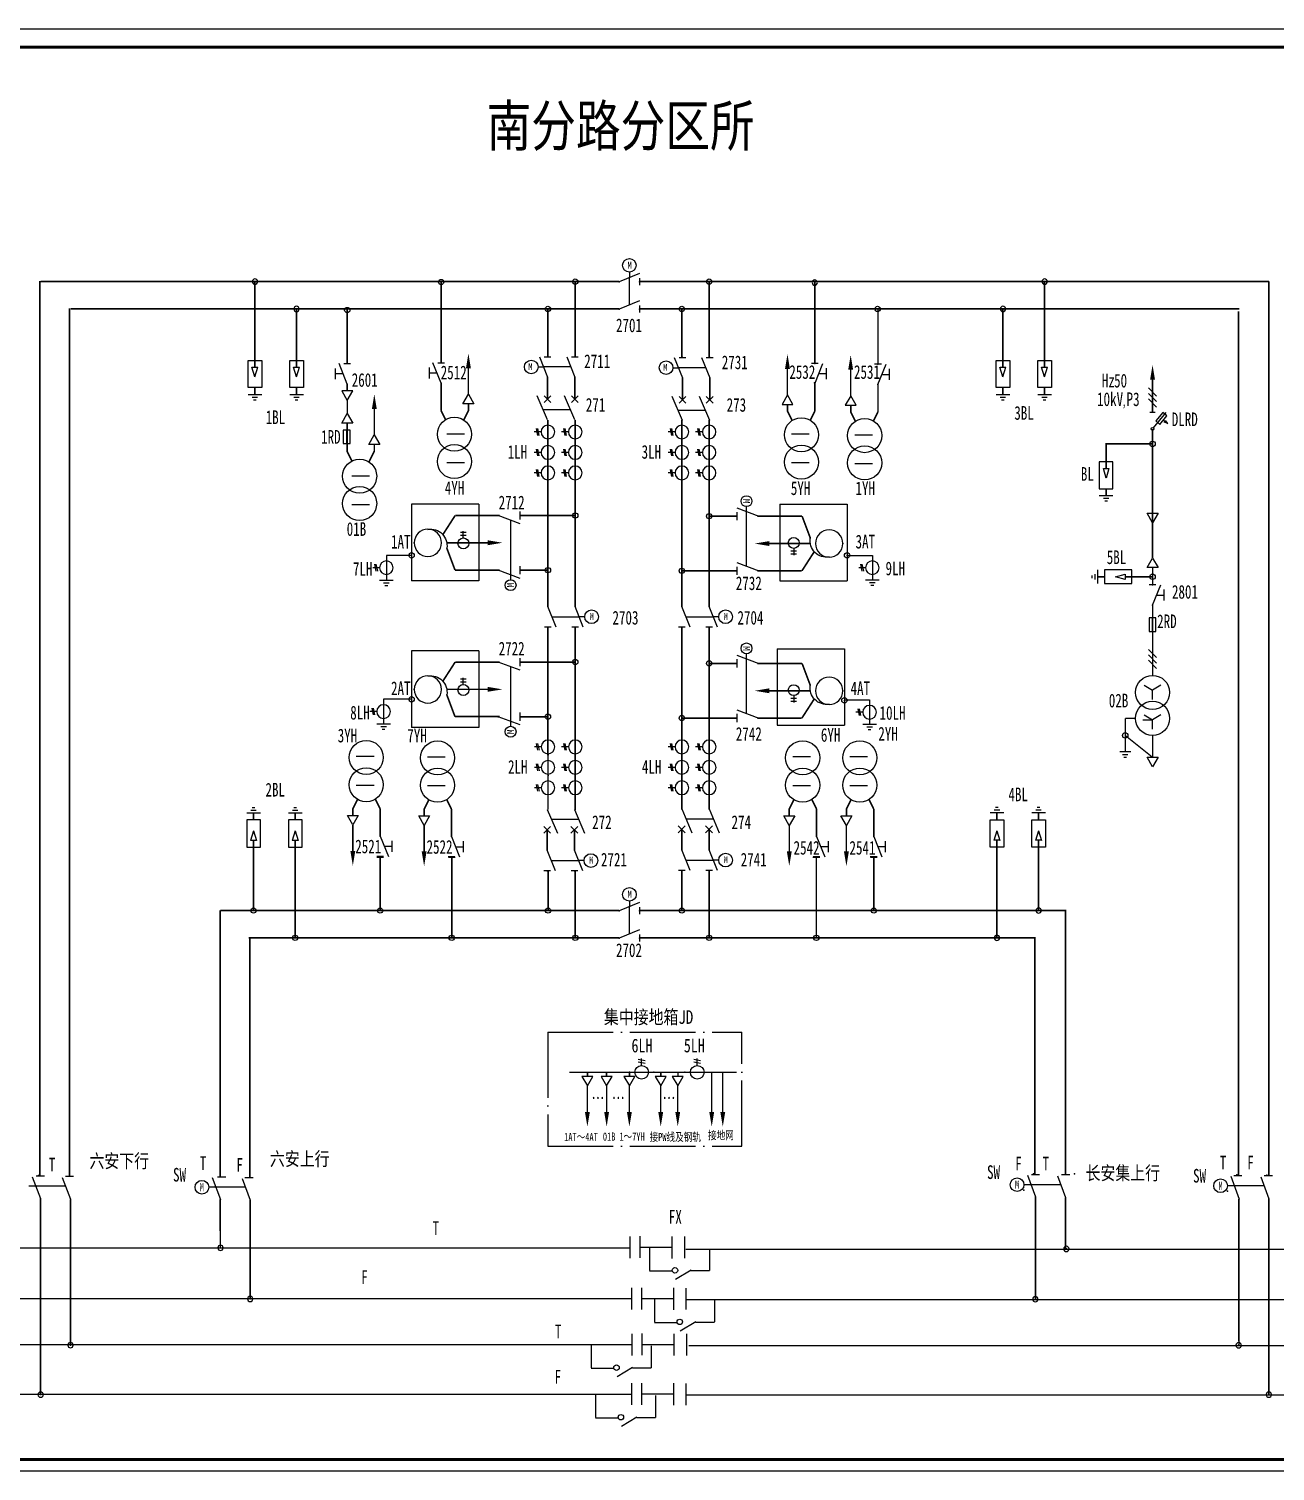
# Model space of a CAD drawing. Header units: millimetres. Extents: x 10667 to 23854, y -3427 to -2899.
# Drawn here: x 20181 to 20638, y -3427 to -2899 of the extents above; entities that cross this region are included whole.
import ezdxf
from ezdxf.enums import TextEntityAlignment as Align

# ---------------------------------------------------------------- set-up
doc = ezdxf.new("R2010")
doc.units = ezdxf.units.MM
doc.header["$LTSCALE"] = 10
doc.linetypes.add('ACAD_ISO04W100', pattern=[30, 24, -3, 0, -3])
doc.linetypes.add('DASHED', pattern=[11, 5, 0.5, 5, 0.5])
for name, color, linetype in [('3', 3, 'Continuous'), ('4', 1, 'Continuous'), ('BBLOCK', 2, 'DASHED'), ('BLOCK', 3, 'Continuous'), ('BOX', 7, 'Continuous'), ('DASHED', 6, 'Continuous'), ('DLINE', 1, 'Continuous'), ('LINE', 7, 'Continuous'), ('PLINE', 1, 'Continuous'), ('TEXT', 2, 'Continuous'), ('设    备', 3, 'Continuous'), ('设备编号', 2, 'Continuous'), ('连 接 线', 1, 'Continuous')]:
    doc.layers.add(name, color=color, linetype=linetype)
doc.styles.add('HZ', font='SimSun.ttf', dxfattribs={"width": 0.7})
doc.styles.add('ITALIC', font='NSimSun.ttf', dxfattribs={"width": 0.7})
doc.styles.add('JH1', font='NSimSun.ttf', dxfattribs={"width": 0.8})
doc.styles.add('ROMNAS', font='NSimSun.ttf', dxfattribs={"width": 0.7})

# ---------------------------------------------------------------- blocks, each defined once
blk = doc.blocks.new('$$POINT', base_point=(176.43, 371.44))
blk.add_point((176.43, 371.44))
blk = doc.blocks.new('$$DD', base_point=(181.79, 368.35))
at = {"layer": 'BLOCK', "color": 2}
blk.add_circle((181.79, 368.35), 0.971, dxfattribs=at)
at = {"xscale": 1.428571, "yscale": 1.428571, "zscale": 1.428571}
for rotation in [270, 180, 90]:
    blk.add_blockref('$$POINT', (181.79, 368.35), dxfattribs=dict(at, rotation=rotation))
blk.add_blockref('$$POINT', (181.79, 368.35), dxfattribs=at)
blk = doc.blocks.new('$$LHX')
for p, q in [((3.79, 1.25), (3.29, -1.25)), ((4.29, 1.25), (3.79, -1.25)), ((2.5, 0), (5, 0))]:
    blk.add_line(p, q)
blk.add_circle((0, 0), 2.5)
blk = doc.blocks.new('$ZOBYQX')
blk.add_circle((0, 0), 5)
blk.add_arc((-1, 1), 6, 350.5377, 99.4623)
for p in [(-1.99, 6.92), (0, -5)]:
    blk.add_point(p)
at = {"style": 'HZ', "width": 0.76}
blk.add_attdef('序号', (5.33, -2.35), '', height=4, dxfattribs=at)
at = {"style": 'HZ', "width": 0.76, "flags": 1}
for tag, p in [('符号', (5.21, -6.8)), ('名称', (5.21, -11.09)), ('规格', (5.21, -19.68)), ('型号', (5.21, -15.39)), ('单位', (5.21, -24.12)), ('数量', (5.46, -28.55))]:
    blk.add_attdef(tag, p, '', height=4, dxfattribs=at)
blk = doc.blocks.new('$BLQX')
for p, q in [((-2.5, -10), (-2.5, 0)), ((-2.5, 0), (2.5, 0)), ((2.5, 0), (2.5, -10)), ((0, -6), (-1.08, -2.46)), ((-1.07, -2.5), (1.08, -2.5)), ((0, -6), (1.08, -2.46)), ((2.5, -10), (-2.5, -10)), ((-2.5, -12.5), (2.5, -12.5)), ((-1, -13.5), (1, -13.5)), ((-0.5, -14.5), (0.5, -14.5))]:
    blk.add_line(p, q)
at = {"layer": 'DLINE', "const_width": 0.6}
for points in [[(0, -2.5), (0, 0)], [(0, -10), (0, -12.5)]]:
    blk.add_lwpolyline(points, dxfattribs=at)
at = {"style": 'HZ', "width": 0.76, "flags": 1}
for tag, p in [('符号', (3.73, -14.77)), ('名称', (3.73, -19.07)), ('型号', (3.73, -23.36)), ('规格', (3.73, -27.66)), ('单位', (3.73, -32.1)), ('数量', (3.99, -36.53))]:
    blk.add_attdef(tag, p, '', height=4, dxfattribs=at)
at = {"style": 'HZ', "width": 0.76}
blk.add_attdef('序号', (3.86, -10.33), '', height=4, dxfattribs=at)
blk = doc.blocks.new('$RDQX')
for p, q in [((-1.25, 2.5), (1.25, 2.5)), ((-1.25, -2.5), (-1.25, 2.5)), ((1.25, 2.5), (1.25, -2.5)), ((1.25, -2.5), (-1.25, -2.5))]:
    blk.add_line(p, q)
at = {"layer": 'DLINE', "const_width": 0.6}
blk.add_lwpolyline([(0, 2.5), (0, -2.5)], dxfattribs=at)
at = {"layer": 'DLINE'}
for p in [(0, 2.5), (0, -2.5)]:
    blk.add_point(p, dxfattribs=at)
at = {"style": 'HZ', "width": 0.76}
blk.add_attdef('序号', (1.71, -2.68), '', height=4, dxfattribs=at)
at = {"style": 'HZ', "width": 0.76, "flags": 1}
for tag, p in [('符号', (1.59, -7.12)), ('名称', (1.59, -11.42)), ('规格', (1.59, -20.01)), ('型号', (1.59, -15.71)), ('单位', (1.59, -24.45)), ('数量', (1.84, -28.88))]:
    blk.add_attdef(tag, p, '', height=4, dxfattribs=at)
blk = doc.blocks.new('$JT')
at = {"color": 3}
blk.add_lwpolyline([(0, 0, 1.8, 0, 0), (0, 5.41, 0, 0, 0)], format="xyseb", dxfattribs=at)
blk = doc.blocks.new('$55DGKXX')
for p, q in [((-2, -3.75), (-5, 3.75)), ((-3.5, 0), (6.5, 0)), ((8, -3.75), (5, 3.75)), ((8.5, 0), (6.5, 0)), ((-3.75, -3.75), (-6.25, -3.75)), ((6.25, -3.75), (3.75, -3.75))]:
    blk.add_line(p, q)
blk.add_circle((11, 0), 2.5)
for p in [(-5, 3.75), (5, 3.75), (-5, -3.75), (5, -3.75)]:
    blk.add_point(p)
at = {"style": 'HZ', "width": 0.76}
blk.add_attdef('序号', (-10.37, -3.77), '', height=4, dxfattribs=at)
at = {"style": 'HZ', "width": 0.76, "flags": 1}
for tag, p in [('符号', (-10.5, -8.21)), ('名称', (-10.5, -12.51)), ('型号', (-10.5, -16.8)), ('规格', (-10.5, -21.1)), ('单位', (-10.5, -25.54)), ('数量', (-10.24, -29.97))]:
    blk.add_attdef(tag, p, '', height=4, dxfattribs=at)
at = {"layer": 'TEXT', "style": 'HZ', "width": 0.76}
blk.add_text('M', height=2.5, dxfattribs=at).set_placement((10.37, -1.12))

msp = doc.modelspace()

# ---------------------------------------------------------------- linework, layer by layer
for p, q in [((20368.07, -3018.82), (20371.07, -3026.32)), ((20369.82, -3018.82), (20372.32, -3018.82)), ((20378.07, -3018.82), (20381.07, -3026.32)), ((20379.82, -3018.82), (20382.32, -3018.82)), ((20417.47, -3019.07), (20420.47, -3026.57)), ((20419.22, -3019.07), (20421.72, -3019.07)), ((20427.47, -3019.07), (20430.47, -3026.57)), ((20429.22, -3019.07), (20431.72, -3019.07)), ((20293.44, -3027.07), (20293.44, -3023.07)), ((20296.2, -3025.07), (20293.44, -3025.07)), ((20297.7, -3028.82), (20294.7, -3021.32)), ((20296.45, -3021.32), (20298.95, -3021.32)), ((20327.82, -3026.8), (20327.82, -3022.8)), ((20330.58, -3024.8), (20327.82, -3024.8)), ((20332.08, -3028.55), (20329.08, -3021.05)), ((20330.83, -3021.05), (20333.33, -3021.05)), ((20367.57, -3022.57), (20369.57, -3022.57)), ((20379.57, -3022.57), (20369.57, -3022.57)), ((20416.97, -3022.82), (20418.97, -3022.82)), ((20428.97, -3022.82), (20418.97, -3022.82)), ((20470.19, -3021.25), (20467.69, -3021.25)), ((20468.94, -3028.75), (20471.94, -3021.25)), ((20470.44, -3025), (20473.19, -3025)), ((20473.19, -3027), (20473.19, -3023)), ((20493.34, -3021.54), (20490.84, -3021.54)), ((20492.09, -3029.04), (20495.09, -3021.54)), ((20493.59, -3025.29), (20496.35, -3025.29)), ((20496.35, -3027.29), (20496.35, -3023.29)), ((20371.07, -3041.87), (20367.32, -3033.12)), ((20369.82, -3033.12), (20372.32, -3035.62)), ((20372.32, -3033.12), (20369.82, -3035.62)), ((20381.07, -3041.87), (20377.32, -3033.12)), ((20382.32, -3033.12), (20379.82, -3035.62)), ((20379.82, -3033.12), (20382.32, -3035.62)), ((20420.47, -3042.12), (20416.72, -3033.37)), ((20419.22, -3033.37), (20421.72, -3035.87)), ((20421.72, -3033.37), (20419.22, -3035.87)), ((20430.47, -3042.12), (20426.72, -3033.37)), ((20431.72, -3033.37), (20429.22, -3035.87)), ((20429.22, -3033.37), (20431.72, -3035.87)), ((20341.24, -3083.16), (20339.24, -3083.16)), ((20340.18, -3085.21), (20340.18, -3082.69)), ((20339.24, -3084.16), (20341.24, -3084.16)), ((20461.28, -3088.92), (20461.28, -3091.44)), ((20462.23, -3089.98), (20460.23, -3089.98)), ((20460.23, -3090.98), (20462.23, -3090.98)), ((20309.52, -3100.56), (20314.52, -3100.56)), ((20311.02, -3101.56), (20313.02, -3101.56)), ((20311.52, -3102.56), (20312.52, -3102.56)), ((20492.52, -3100.56), (20487.52, -3100.56)), ((20491.02, -3101.56), (20489.02, -3101.56)), ((20490.52, -3102.56), (20489.52, -3102.56)), ((20593.9, -3102.33), (20591.4, -3102.33)), ((20592.65, -3109.83), (20595.65, -3102.33)), ((20596.91, -3108.08), (20596.91, -3104.08)), ((20594.15, -3106.08), (20596.91, -3106.08)), ((20340.18, -3138.88), (20340.18, -3136.36)), ((20341.24, -3136.83), (20339.24, -3136.83)), ((20339.24, -3137.83), (20341.24, -3137.83)), ((20462.23, -3143.89), (20460.23, -3143.89)), ((20460.23, -3144.89), (20462.23, -3144.89)), ((20461.28, -3142.83), (20461.28, -3145.35)), ((20308.52, -3153.23), (20313.52, -3153.23)), ((20310.02, -3154.23), (20312.02, -3154.23)), ((20310.52, -3155.23), (20311.52, -3155.23)), ((20491.52, -3153.47), (20486.52, -3153.47)), ((20490.02, -3154.47), (20488.02, -3154.47)), ((20489.52, -3155.47), (20488.52, -3155.47)), ((20370.9, -3184.53), (20374.65, -3193.28)), ((20380.9, -3184.53), (20384.65, -3193.28)), ((20420.21, -3184.37), (20423.96, -3193.12)), ((20430.21, -3184.37), (20433.96, -3193.12)), ((20309.75, -3194.3), (20312.75, -3201.8)), ((20335.87, -3194.46), (20338.87, -3201.96)), ((20372.15, -3193.28), (20369.65, -3190.78)), ((20369.65, -3193.28), (20372.15, -3190.78)), ((20379.65, -3193.28), (20382.15, -3190.78)), ((20382.15, -3193.28), (20379.65, -3190.78)), ((20421.46, -3193.12), (20418.96, -3190.62)), ((20418.96, -3193.12), (20421.46, -3190.62)), ((20428.96, -3193.12), (20431.46, -3190.62)), ((20431.46, -3193.12), (20428.96, -3190.62)), ((20469.6, -3194.42), (20472.6, -3201.92)), ((20490.53, -3194.42), (20493.53, -3201.92)), ((20311.25, -3198.05), (20314.01, -3198.05)), ((20314.01, -3196.05), (20314.01, -3200.05)), ((20337.37, -3198.21), (20340.12, -3198.21)), ((20340.12, -3196.21), (20340.12, -3200.21)), ((20471.1, -3198.17), (20473.85, -3198.17)), ((20473.85, -3196.17), (20473.85, -3200.17)), ((20492.03, -3198.17), (20494.78, -3198.17)), ((20494.78, -3196.17), (20494.78, -3200.17)), ((20308.49, -3202.01), (20310.99, -3202.01)), ((20311, -3201.8), (20308.5, -3201.8)), ((20337.12, -3201.96), (20334.62, -3201.96)), ((20334.73, -3202.01), (20337.23, -3202.01)), ((20468.26, -3202.01), (20470.76, -3202.01)), ((20470.85, -3201.92), (20468.35, -3201.92)), ((20491.78, -3201.92), (20489.28, -3201.92)), ((20489.3, -3202.01), (20491.8, -3202.01))]:
    msp.add_line(p, q)
at = {"color": 3}
for p, q in [((20357.52, -3078.64), (20357.52, -3100.45)), ((20443.94, -3095.5), (20443.94, -3073.69)), ((20443.94, -3149.41), (20443.94, -3127.6)), ((20357.52, -3132.31), (20357.52, -3154.12))]:
    msp.add_line(p, q, dxfattribs=at)
at = {"color": 7}
for p, q in [((20593.9, -3114.41), (20591.4, -3114.41)), ((20591.4, -3114.41), (20591.4, -3119.41)), ((20593.9, -3119.41), (20593.9, -3114.41)), ((20591.4, -3119.41), (20593.9, -3119.41)), ((20404.27, -3276.02), (20406.77, -3276.52)), ((20404.27, -3277.02), (20406.77, -3277.52)), ((20405.52, -3278.31), (20405.52, -3275.81)), ((20424.64, -3276.02), (20427.14, -3276.52)), ((20424.64, -3277.02), (20427.14, -3277.52)), ((20425.89, -3278.31), (20425.89, -3275.81))]:
    msp.add_line(p, q, dxfattribs=at)
at = {"color": 1, "const_width": 0.6}
for points in [[(20332.7, -3083.97), (20337.22, -3076.95)], [(20467.3, -3085.21), (20464.3, -3077.21)], [(20349.15, -3086.92), (20333.99, -3086.92)], [(20334.17, -3088.92), (20337.17, -3096.92)], [(20452.31, -3087.21), (20467.47, -3087.21)], [(20468.77, -3090.16), (20464.24, -3097.19)], [(20332.7, -3137.64), (20337.22, -3130.62)], [(20467.3, -3139.12), (20464.3, -3131.12)], [(20349.15, -3140.59), (20333.99, -3140.59)], [(20452.31, -3141.12), (20467.47, -3141.12)], [(20334.17, -3142.59), (20337.17, -3150.59)], [(20468.77, -3144.07), (20464.24, -3151.1)]]:
    msp.add_lwpolyline(points, dxfattribs=at)
at = {"color": 7}
for points in [[(20349.15, -3086.92, 1.8, 0, 0), (20354.56, -3086.92, 0, 0, 0)], [(20452.31, -3087.21, 1.8, 0, 0), (20446.9, -3087.21, 0, 0, 0)], [(20349.15, -3140.59, 1.8, 0, 0), (20354.56, -3140.59, 0, 0, 0)], [(20452.31, -3141.12, 1.8, 0, 0), (20446.9, -3141.12, 0, 0, 0)], [(20385.66, -3295.28, 1.8, 0, 0), (20385.66, -3300.69, 0, 0, 0)], [(20392.71, -3295.28, 1.8, 0, 0), (20392.71, -3300.69, 0, 0, 0)], [(20401.04, -3295.28, 1.8, 0, 0), (20401.04, -3300.69, 0, 0, 0)], [(20412.52, -3295.28, 1.8, 0, 0), (20412.52, -3300.69, 0, 0, 0)], [(20418.75, -3295.28, 1.8, 0, 0), (20418.75, -3300.69, 0, 0, 0)], [(20431.19, -3295.28, 1.8, 0, 0), (20431.19, -3300.69, 0, 0, 0)], [(20435.24, -3295.28, 1.8, 0, 0), (20435.24, -3300.69, 0, 0, 0)]]:
    msp.add_lwpolyline(points, format="xyseb", dxfattribs=at)
at = {"color": 7, "const_width": 0.5}
msp.add_lwpolyline([(20401.02, -3280.81), (20410.02, -3280.81)], dxfattribs=at)
for centre, radius in [((20365.07, -3022.57), 2.5), ((20414.47, -3022.82), 2.5), ((20340.24, -3087.16), 2), ((20461.23, -3086.98), 2), ((20340.24, -3140.83), 2), ((20461.23, -3140.89), 2)]:
    msp.add_circle(centre, radius)
at = {"color": 7}
for centre, radius in [((20592.65, -3141.72), 6.25), ((20405.52, -3280.81), 2.5), ((20425.89, -3280.81), 2.5)]:
    msp.add_circle(centre, radius, dxfattribs=at)
for p in [(20371.07, -3018.82), (20381.07, -3018.82), (20420.47, -3019.07), (20430.47, -3019.07), (20297.7, -3021.32), (20332.08, -3021.05), (20468.94, -3021.25), (20492.09, -3021.54), (20297.7, -3028.82), (20332.08, -3028.55), (20371.07, -3026.32), (20381.07, -3026.32), (20420.47, -3026.57), (20430.47, -3026.57), (20468.86, -3028.39), (20468.94, -3028.75), (20492.09, -3029.04), (20371.21, -3064.42), (20381.21, -3064.42), (20420.26, -3064.42), (20430.26, -3064.42), (20592.65, -3102.33), (20592.65, -3109.83), (20371.24, -3164.63), (20381.24, -3164.63), (20420.28, -3164.61), (20430.28, -3164.61), (20371.24, -3172.13), (20381.24, -3172.13), (20420.28, -3172.11), (20430.28, -3172.11), (20309.75, -3194.3), (20335.87, -3194.46), (20469.6, -3194.42), (20490.53, -3194.42), (20490.55, -3194.51), (20309.74, -3202.01), (20309.75, -3201.8), (20335.87, -3201.96), (20335.98, -3202.01), (20469.51, -3202.01), (20469.6, -3201.92), (20490.53, -3201.92), (20490.55, -3202.01)]:
    msp.add_point(p)
at = {"color": 4}
for p in [(20353.02, -3076.95), (20361.02, -3076.95), (20440.44, -3077.19), (20448.44, -3077.19), (20361.02, -3096.95), (20440.44, -3097.19), (20448.44, -3097.19), (20353.02, -3130.62), (20361.02, -3130.62), (20440.44, -3131.1), (20448.44, -3131.1), (20353.02, -3150.62), (20361.02, -3150.62), (20440.44, -3151.1), (20448.44, -3151.1)]:
    msp.add_point(p, dxfattribs=at)
at = {"color": 7}
for p in [(20401.02, -3280.81), (20410.02, -3280.81), (20421.39, -3280.81)]:
    msp.add_point(p, dxfattribs=at)
at = {"layer": '4', "color": 3}
for p, q in [((20401.25, -3340.89), (20401.25, -3348.8)), ((20404.91, -3340.86), (20404.91, -3348.77)), ((20416.63, -3340.91), (20416.63, -3348.92)), ((20421.23, -3340.93), (20421.23, -3348.85)), ((20404.91, -3344.8), (20416.39, -3344.8)), ((20408.43, -3345.01), (20408.43, -3353.42)), ((20430.43, -3345.58), (20430.43, -3353.36)), ((20408.43, -3353.5), (20416.72, -3353.5)), ((20423.61, -3353.3), (20417.92, -3356.71)), ((20423.59, -3353.37), (20430.42, -3353.37)), ((20401.77, -3359.75), (20401.77, -3367.66)), ((20405.43, -3359.71), (20405.43, -3367.63)), ((20405.43, -3363.66), (20416.9, -3363.66)), ((20417.14, -3359.77), (20417.14, -3367.78)), ((20421.75, -3359.79), (20421.75, -3367.71)), ((20410.2, -3363.87), (20410.2, -3372.28)), ((20432.2, -3364.23), (20432.2, -3372.22)), ((20410.2, -3372.36), (20418.49, -3372.36)), ((20425.38, -3372.15), (20419.68, -3375.57)), ((20425.35, -3372.23), (20432.19, -3372.23)), ((20401.96, -3376.51), (20401.96, -3384.43)), ((20405.63, -3376.48), (20405.63, -3384.4)), ((20417.34, -3376.53), (20417.34, -3384.54)), ((20421.95, -3376.56), (20421.95, -3384.48)), ((20387.02, -3380.64), (20387.02, -3389.04)), ((20405.63, -3380.42), (20417.1, -3380.42)), ((20409.02, -3380.99), (20409.02, -3388.99)), ((20387.02, -3389.12), (20395.31, -3389.12)), ((20402.21, -3388.92), (20396.51, -3392.33)), ((20402.18, -3388.99), (20409.01, -3388.99)), ((20401.77, -3394.65), (20401.77, -3402.57)), ((20405.43, -3394.62), (20405.43, -3402.54)), ((20417.15, -3394.68), (20417.15, -3402.69)), ((20421.75, -3394.7), (20421.75, -3402.62)), ((20388.64, -3398.78), (20388.64, -3407.18)), ((20405.43, -3398.57), (20416.91, -3398.57)), ((20410.64, -3399.14), (20410.64, -3407.13)), ((20388.64, -3407.27), (20396.93, -3407.27)), ((20403.82, -3407.06), (20398.13, -3410.48)), ((20403.8, -3407.14), (20410.63, -3407.14))]:
    msp.add_line(p, q, dxfattribs=at)
at = {"layer": '4', "color": 1}
for p, q in [((20123.53, -3345.07), (20401.25, -3345.07)), ((20121.35, -3363.68), (20401.83, -3363.68)), ((20106.01, -3380.51), (20401.96, -3380.51)), ((20120.87, -3398.63), (20401.68, -3398.63))]:
    msp.add_line(p, q, dxfattribs=at)
at = {"layer": '4', "color": 2}
msp.add_lwpolyline([(10666.54, -2898.77), (23853.86, -2898.77), (23853.86, -3426.84), (10666.54, -3426.84)], close=True, dxfattribs=at)
at = {"layer": 'BBLOCK', "linetype": 'Continuous'}
for p, q in [((20369.46, -3038.12), (20379.46, -3038.12)), ((20418.86, -3038.37), (20428.86, -3038.37)), ((20382.51, -3188.28), (20372.51, -3188.28)), ((20431.82, -3188.12), (20421.82, -3188.12))]:
    msp.add_line(p, q, dxfattribs=at)
at = {"layer": 'BLOCK'}
for p, q in [((20404.77, -2988.35), (20397.27, -2991.35)), ((20401.02, -2987.85), (20401.02, -2989.85)), ((20401.02, -2999.85), (20401.02, -2989.85)), ((20404.77, -2990.1), (20404.77, -2992.6)), ((20404.77, -2998.35), (20397.27, -3001.35)), ((20404.77, -3000.1), (20404.77, -3002.6)), ((20334.12, -3046.99), (20340.62, -3046.99)), ((20466.9, -3047.19), (20460.4, -3047.19)), ((20490.05, -3047.49), (20483.55, -3047.49)), ((20334.12, -3057.49), (20340.62, -3057.49)), ((20299.38, -3062.36), (20305.88, -3062.36)), ((20466.9, -3057.69), (20460.4, -3057.69)), ((20490.05, -3057.99), (20483.55, -3057.99)), ((20299.38, -3072.86), (20305.88, -3072.86)), ((20361.02, -3079.95), (20353.02, -3076.95)), ((20361.02, -3078.45), (20361.02, -3075.45)), ((20440.44, -3074.19), (20448.44, -3077.19)), ((20440.44, -3075.69), (20440.44, -3078.69)), ((20440.44, -3094.19), (20448.44, -3097.19)), ((20361.02, -3099.95), (20353.02, -3096.95)), ((20361.02, -3098.45), (20361.02, -3095.45)), ((20440.44, -3095.69), (20440.44, -3098.69)), ((20361.02, -3133.62), (20353.02, -3130.62)), ((20361.02, -3132.12), (20361.02, -3129.12)), ((20440.44, -3128.1), (20448.44, -3131.1)), ((20440.44, -3129.6), (20440.44, -3132.6)), ((20361.02, -3153.62), (20353.02, -3150.62)), ((20361.02, -3152.12), (20361.02, -3149.12)), ((20440.44, -3148.1), (20448.44, -3151.1)), ((20440.44, -3149.6), (20440.44, -3152.6)), ((20307.51, -3165.24), (20301.01, -3165.24)), ((20333.62, -3165.4), (20327.12, -3165.4)), ((20467.35, -3165.36), (20460.85, -3165.36)), ((20488.28, -3165.36), (20481.78, -3165.36)), ((20307.51, -3175.74), (20301.01, -3175.74)), ((20333.62, -3175.9), (20327.12, -3175.9)), ((20467.35, -3175.86), (20460.85, -3175.86)), ((20488.28, -3175.86), (20481.78, -3175.86)), ((20404.8, -3218.65), (20397.3, -3221.65)), ((20401.05, -3218.15), (20401.05, -3220.15)), ((20401.05, -3230.15), (20401.05, -3220.15)), ((20404.8, -3220.4), (20404.8, -3222.9)), ((20404.8, -3228.65), (20397.3, -3231.65)), ((20404.8, -3230.4), (20404.8, -3232.9))]:
    msp.add_line(p, q, dxfattribs=at)
at = {"layer": 'BLOCK', "linetype": 'DASHED'}
for p, q in [((20321.27, -3072.81), (20321.27, -3100.85)), ((20345.93, -3072.81), (20321.27, -3072.81)), ((20345.93, -3072.81), (20345.93, -3100.85)), ((20456.11, -3072.81), (20456.11, -3100.85)), ((20456.11, -3072.81), (20480.78, -3072.81)), ((20480.78, -3072.81), (20480.78, -3100.85)), ((20345.93, -3100.85), (20321.27, -3100.85)), ((20456.11, -3100.85), (20480.78, -3100.85)), ((20455.11, -3125.72), (20479.78, -3125.72)), ((20455.11, -3125.72), (20455.11, -3153.76)), ((20479.78, -3125.72), (20479.78, -3153.76)), ((20321.27, -3126.48), (20321.27, -3154.52)), ((20345.93, -3126.48), (20321.27, -3126.48)), ((20345.93, -3126.48), (20345.93, -3154.52)), ((20345.93, -3154.52), (20321.27, -3154.52)), ((20455.11, -3153.76), (20479.78, -3153.76))]:
    msp.add_line(p, q, dxfattribs=at)
at = {"layer": 'BLOCK', "color": 5}
for p, q in [((20312.02, -3091.55), (20312.02, -3100.56)), ((20314.2, -3091.55), (20312.02, -3091.55)), ((20321.27, -3091.55), (20314.2, -3091.55)), ((20480.78, -3091.55), (20487.84, -3091.55)), ((20487.84, -3091.55), (20490.02, -3091.55)), ((20490.02, -3091.55), (20490.02, -3100.56)), ((20313.2, -3144.22), (20311.02, -3144.22)), ((20311.02, -3144.22), (20311.02, -3153.23)), ((20321.27, -3144.22), (20313.2, -3144.22)), ((20479.78, -3144.46), (20486.84, -3144.46)), ((20486.84, -3144.46), (20489.02, -3144.46)), ((20489.02, -3144.46), (20489.02, -3153.47))]:
    msp.add_line(p, q, dxfattribs=at)
at = {"layer": 'BLOCK', "color": 7}
for p, q in [((20590.65, -3096.02), (20592.65, -3092.56)), ((20592.65, -3092.56), (20594.65, -3096.02)), ((20594.65, -3096.02), (20590.65, -3096.02)), ((20591.15, -3125.97), (20594.15, -3128.97)), ((20591.15, -3127.97), (20594.15, -3130.97)), ((20591.15, -3129.97), (20594.15, -3132.97)), ((20584.65, -3163.47), (20580.65, -3163.47)), ((20581.65, -3164.47), (20583.65, -3164.47)), ((20582.15, -3165.47), (20583.15, -3165.47)), ((20590.65, -3165.47), (20594.65, -3165.47)), ((20592.65, -3168.94), (20590.65, -3165.47)), ((20594.65, -3165.47), (20592.65, -3168.94)), ((20387.66, -3282.31), (20383.66, -3282.31)), ((20383.66, -3282.31), (20385.66, -3285.78)), ((20385.66, -3285.78), (20387.66, -3282.31)), ((20394.71, -3282.31), (20390.71, -3282.31)), ((20390.71, -3282.31), (20392.71, -3285.78)), ((20392.71, -3285.78), (20394.71, -3282.31)), ((20399.04, -3282.31), (20401.04, -3285.78)), ((20403.04, -3282.31), (20399.04, -3282.31)), ((20401.04, -3285.78), (20403.04, -3282.31)), ((20414.52, -3282.31), (20410.52, -3282.31)), ((20410.52, -3282.31), (20412.52, -3285.78)), ((20412.52, -3285.78), (20414.52, -3282.31)), ((20420.75, -3282.31), (20416.75, -3282.31)), ((20416.75, -3282.31), (20418.75, -3285.78)), ((20418.75, -3285.78), (20420.75, -3282.31))]:
    msp.add_line(p, q, dxfattribs=at)
at = {"layer": 'BLOCK'}
for centre, radius in [((20401.02, -2985.35), 2.5), ((20336.96, -3047.19), 6.25), ((20464.05, -3047.39), 6.25), ((20487.21, -3047.69), 6.25), ((20336.96, -3057.19), 6.25), ((20464.05, -3057.39), 6.25), ((20487.21, -3057.69), 6.25), ((20302.23, -3062.56), 6.25), ((20302.23, -3072.56), 6.25), ((20443.94, -3071.69), 2), ((20357.52, -3102.45), 2), ((20443.94, -3125.6), 2), ((20357.52, -3156.12), 2), ((20304.66, -3165.53), 6.25), ((20330.78, -3165.7), 6.25), ((20464.51, -3165.66), 6.25), ((20485.43, -3165.66), 6.25), ((20304.66, -3175.53), 6.25), ((20330.78, -3175.7), 6.25), ((20464.51, -3175.66), 6.25), ((20485.43, -3175.66), 6.25), ((20401.05, -3215.65), 2.5)]:
    msp.add_circle(centre, radius, dxfattribs=at)
at = {"layer": 'BLOCK', "color": 7}
for centre, radius in [((20592.65, -3151.22), 6.25), ((20582.65, -3157.47), 1)]:
    msp.add_circle(centre, radius, dxfattribs=at)
at = {"layer": 'BLOCK', "color": 3}
for centre in [(20417.73, -3353.32), (20419.49, -3372.18), (20396.32, -3388.94), (20397.94, -3407.09)]:
    msp.add_circle(centre, 1, dxfattribs=at)
at = {"layer": 'BLOCK'}
for p in [(20397.27, -2991.35), (20404.77, -2991.35), (20397.27, -3001.35), (20404.77, -3001.35), (20397.3, -3221.65), (20404.8, -3221.65), (20397.3, -3231.65), (20404.8, -3231.65)]:
    msp.add_point(p, dxfattribs=at)
at = {"layer": 'BOX', "const_width": 1.05}
msp.add_lwpolyline([(10677.66, -2905.48), (23845.41, -2905.48), (23845.41, -3422.56), (10677.66, -3422.56)], close=True, dxfattribs=at)
at = {"layer": 'DASHED', "color": 7, "linetype": 'DASHED', "ltscale": 0.5, "const_width": 0.5}
for points in [[(20385.66, -3285.78), (20385.66, -3295.78)], [(20392.71, -3285.78), (20392.71, -3295.78)], [(20401.04, -3285.78), (20401.04, -3295.78)]]:
    msp.add_lwpolyline(points, dxfattribs=at)
at = {"layer": 'DLINE', "const_width": 0.6}
for points in [[(20185.09, -3318.71), (20185.09, -2991.1)], [(20185.43, -2991.31), (20353.17, -2991.31)], [(20263.88, -3020.14), (20263.88, -2991.31)], [(20332.08, -3021.05), (20332.08, -2991.47)], [(20353.17, -2991.31), (20397.27, -2991.31)], [(20381.21, -3018.86), (20381.21, -2991.31)], [(20404.77, -2991.31), (20635.27, -2991.31)], [(20430.26, -3018.86), (20430.26, -2991.31)], [(20468.94, -3021.25), (20468.94, -2991.67)], [(20553.1, -3020.14), (20553.1, -2991.31)], [(20635.19, -2991.18), (20635.19, -3318.7)], [(20196, -3318.77), (20196, -3001.09)], [(20196.35, -3001.31), (20353.17, -3001.31)], [(20279.13, -3020.14), (20279.13, -3001.31)], [(20297.7, -3021.32), (20297.7, -3001.74)], [(20353.17, -3001.31), (20371.25, -3001.31)], [(20397.27, -3001.31), (20371.21, -3001.31)], [(20371.21, -3018.86), (20371.21, -3001.31)], [(20449.29, -3001.31), (20404.77, -3001.31)], [(20420.26, -3018.86), (20420.26, -3001.31)], [(20624.44, -3001.31), (20449.29, -3001.31)], [(20492.09, -3021.54), (20492.09, -3001.35)], [(20537.85, -3020.14), (20537.85, -3001.31)], [(20624.15, -3204.37), (20624.15, -3002.21)], [(20332.08, -3038.55), (20332.08, -3028.55)], [(20371.07, -3034.37), (20371.07, -3026.32)], [(20381.07, -3026.32), (20381.07, -3034.37)], [(20420.47, -3034.62), (20420.47, -3026.57)], [(20430.47, -3026.57), (20430.47, -3034.62)], [(20468.94, -3038.75), (20468.94, -3028.75)], [(20492.09, -3039.04), (20492.09, -3029.04)], [(20371.21, -3041.92), (20371.21, -3110.36)], [(20381.21, -3041.92), (20381.21, -3110.36)], [(20420.26, -3041.92), (20420.26, -3110.36)], [(20430.26, -3041.92), (20430.26, -3110.36)], [(20297.62, -3053.41), (20297.7, -3043.09)], [(20341.37, -3076.92), (20337.33, -3076.92)], [(20353.57, -3076.92), (20340.67, -3076.92)], [(20361.02, -3076.95), (20381.21, -3076.95)], [(20440.44, -3077.19), (20430.26, -3077.19)], [(20447.9, -3077.21), (20464.3, -3077.21)], [(20460.1, -3077.21), (20464.14, -3077.21)], [(20353.57, -3096.92), (20337.17, -3096.92)], [(20341.37, -3096.92), (20337.33, -3096.92)], [(20361.02, -3096.95), (20371.21, -3096.95)], [(20440.44, -3097.19), (20420.26, -3097.19)], [(20447.9, -3097.21), (20460.8, -3097.21)], [(20460.1, -3097.21), (20464.14, -3097.21)], [(20371.21, -3117.86), (20371.23, -3184.65)], [(20381.21, -3117.86), (20381.21, -3184.71)], [(20420.26, -3117.86), (20420.26, -3184.65)], [(20430.26, -3117.86), (20430.26, -3184.65)], [(20341.37, -3130.59), (20337.33, -3130.59)], [(20353.57, -3130.59), (20340.67, -3130.59)], [(20361.02, -3130.62), (20381.21, -3130.62)], [(20440.44, -3131.1), (20430.26, -3131.1)], [(20447.9, -3131.12), (20464.3, -3131.12)], [(20460.1, -3131.12), (20464.14, -3131.12)], [(20353.57, -3150.59), (20337.17, -3150.59)], [(20341.37, -3150.59), (20337.33, -3150.59)], [(20361.02, -3150.62), (20371.21, -3150.62)], [(20440.44, -3151.1), (20420.26, -3151.1)], [(20447.9, -3151.12), (20460.8, -3151.12)], [(20460.1, -3151.12), (20464.14, -3151.12)], [(20309.75, -3184.3), (20309.75, -3194.3)], [(20335.87, -3184.46), (20335.87, -3194.46)], [(20469.6, -3184.42), (20469.6, -3194.42)], [(20490.53, -3184.42), (20490.53, -3194.42)], [(20370.93, -3192), (20370.93, -3199.52)], [(20380.9, -3192.03), (20380.9, -3199.44)], [(20420.25, -3191.84), (20420.25, -3199.36)], [(20430.22, -3191.87), (20430.21, -3199.28)], [(20263.38, -3198.35), (20263.38, -3221.58)], [(20278.63, -3198.35), (20278.63, -3231.58)], [(20535.66, -3198.35), (20535.66, -3231.58)], [(20550.91, -3198.35), (20550.91, -3221.58)], [(20309.74, -3202.01), (20309.74, -3221.58)], [(20335.98, -3202.01), (20335.98, -3231.58)], [(20469.51, -3202.01), (20469.51, -3231.58)], [(20490.55, -3202.01), (20490.55, -3221.58)], [(20624.15, -3318.38), (20624.15, -3204.37)], [(20371.24, -3207.04), (20371.25, -3221.58)], [(20381.21, -3207.04), (20381.21, -3231.58)], [(20420.26, -3207.02), (20420.26, -3221.58)], [(20430.26, -3207.02), (20430.26, -3231.58)], [(20251.15, -3221.45), (20251.15, -3319.03)], [(20251.24, -3221.58), (20371.25, -3221.58)], [(20397.27, -3221.58), (20371.21, -3221.58)], [(20499.2, -3221.58), (20404.77, -3221.58)], [(20561.11, -3221.58), (20499.2, -3221.58)], [(20560.76, -3221.93), (20560.76, -3318.17)], [(20261.65, -3231.58), (20353.17, -3231.58)], [(20261.98, -3319.32), (20261.98, -3231.77)], [(20353.17, -3231.58), (20397.27, -3231.58)], [(20549.86, -3231.58), (20404.77, -3231.58)], [(20549.57, -3318.2), (20549.57, -3231.26)], [(20549.57, -3236.77), (20549.57, -3236.77)]]:
    msp.add_lwpolyline(points, dxfattribs=at)
at = {"layer": 'LINE', "color": 7, "linetype": 'DASHED'}
for p, q in [((20591.15, -3030.23), (20594.15, -3033.23)), ((20591.15, -3032.23), (20594.15, -3035.23)), ((20591.15, -3034.23), (20594.15, -3037.23)), ((20578.15, -3057.24), (20573.15, -3057.24)), ((20573.15, -3057.24), (20573.15, -3067.24)), ((20578.15, -3067.24), (20578.15, -3057.24)), ((20574.65, -3059.74), (20576.65, -3059.74)), ((20575.65, -3063.24), (20574.65, -3059.74)), ((20576.65, -3059.74), (20575.65, -3063.24)), ((20573.15, -3067.24), (20578.15, -3067.24)), ((20578.15, -3069.74), (20573.15, -3069.74)), ((20576.65, -3070.74), (20574.65, -3070.74)), ((20576.15, -3071.74), (20575.15, -3071.74)), ((20592.65, -3079.6), (20590.65, -3076.14)), ((20590.65, -3076.14), (20594.65, -3076.14)), ((20594.65, -3076.14), (20592.65, -3079.6))]:
    msp.add_line(p, q, dxfattribs=at)
at = {"layer": 'LINE', "color": 7, "linetype": 'ACAD_ISO04W100', "ltscale": 0.1}
for p, q in [((20371.15, -3266.13), (20371.15, -3307.81)), ((20371.15, -3266.13), (20442.23, -3266.13)), ((20442.23, -3307.81), (20442.23, -3266.13)), ((20371.15, -3307.81), (20442.23, -3307.81))]:
    msp.add_line(p, q, dxfattribs=at)
at = {"layer": 'LINE', "color": 7, "linetype": 'DASHED'}
msp.add_lwpolyline([(20592.65, -3027.23, 1.8, 0, 0), (20592.65, -3021.82, 0, 0, 0)], format="xyseb", dxfattribs=at)
at = {"layer": 'LINE', "color": 7, "linetype": 'DASHED', "const_width": 0.6}
for points in [[(20592.65, -3026.73), (20592.65, -3039.23)], [(20592.65, -3045.23), (20592.65, -3051.73)], [(20592.65, -3050.73), (20575.65, -3050.73), (20575.65, -3057.23)], [(20592.65, -3051.73), (20592.65, -3092.52)], [(20575.65, -3059.74), (20575.65, -3057.24)], [(20575.65, -3067.24), (20575.65, -3069.74)]]:
    msp.add_lwpolyline(points, dxfattribs=at)
at = {"layer": 'LINE', "color": 7, "linetype": 'DASHED'}
msp.add_circle((20592.65, -3050.73), 1, dxfattribs=at)
at = {"layer": 'PLINE', "color": 7}
msp.add_line((20418.75, -3280.81), (20418.75, -3282.31), dxfattribs=at)
at = {"layer": 'PLINE', "color": 5}
for p, q in [((20421.75, -3345.54), (20748.01, -3345.54)), ((20421.55, -3363.93), (20746.61, -3363.93)), ((20422.75, -3380.79), (20748.59, -3380.79)), ((20421.56, -3398.94), (20743.81, -3398.94))]:
    msp.add_line(p, q, dxfattribs=at)
at = {"layer": 'PLINE', "color": 7}
for points, const_width in [([(20592.65, -3096.02), (20592.65, -3102.33)], 0.5), ([(20592.65, -3109.83), (20592.65, -3135.47)], 0.5), ([(20592.65, -3114.41), (20592.65, -3119.41)], 0.6), ([(20586.4, -3151.22), (20582.65, -3151.22)], 0.5), ([(20582.65, -3151.22), (20582.65, -3157.47)], 0.5), ([(20582.65, -3157.47), (20592.65, -3165.47)], 0.5), ([(20582.65, -3157.47), (20582.65, -3163.47)], 0.5), ([(20592.65, -3157.47), (20592.65, -3165.47)], 0.5), ([(20379.07, -3280.81), (20440.33, -3280.81)], 0.5), ([(20385.66, -3280.81), (20385.66, -3282.31)], 0.6), ([(20392.71, -3280.81), (20392.71, -3282.31)], 0.6), ([(20401.04, -3280.81), (20401.04, -3282.31)], 0.6), ([(20412.52, -3280.81), (20412.52, -3282.31)], 0.6), ([(20431.19, -3280.67), (20431.19, -3295.28)], 0.5), ([(20435.24, -3280.67), (20435.24, -3295.28)], 0.5), ([(20412.52, -3285.78), (20412.52, -3295.78)], 0.5), ([(20418.75, -3285.78), (20418.75, -3295.78)], 0.5)]:
    msp.add_lwpolyline(points, dxfattribs=dict(at, const_width=const_width))
at = {"layer": 'PLINE', "const_width": 0.6}
for points in [[(20185.32, -3326.91), (20185.34, -3399.13)], [(20549.79, -3326.32), (20549.81, -3363.78)], [(20560.77, -3326.68), (20560.79, -3345.64)], [(20635.27, -3327.09), (20635.29, -3398.57)], [(20196.31, -3327.26), (20196.33, -3380.79)], [(20251.2, -3327.26), (20251.22, -3345.36)], [(20262.18, -3327.61), (20262.2, -3363.56)], [(20624.29, -3327.21), (20624.31, -3380.64)]]:
    msp.add_lwpolyline(points, dxfattribs=at)
at = {"layer": 'PLINE', "color": 7}
for p in [(20592.65, -3114.41), (20592.65, -3119.41)]:
    msp.add_point(p, dxfattribs=at)
at = {"layer": '设    备', "color": 3}
for p, q in [((20593.65, -3039.23), (20591.65, -3039.23)), ((20592.97, -3044.85), (20597.65, -3039.23)), ((20596.37, -3039.23), (20593.83, -3042.32)), ((20595.37, -3043.59), (20597.91, -3040.5)), ((20597.91, -3040.5), (20596.37, -3039.23)), ((20593.83, -3042.32), (20595.37, -3043.59)), ((20596.64, -3042.04), (20598.19, -3043.31)), ((20598.19, -3043.31), (20596.86, -3042.78)), ((20598.19, -3043.31), (20597.41, -3042.11)), ((20570.58, -3099.87), (20570.58, -3098.87)), ((20571.58, -3100.37), (20571.58, -3098.37)), ((20572.58, -3101.87), (20572.58, -3096.87)), ((20575.08, -3096.87), (20575.08, -3101.87)), ((20585.08, -3096.87), (20575.08, -3096.87)), ((20579.08, -3099.37), (20582.58, -3098.37)), ((20582.58, -3100.37), (20579.08, -3099.37)), ((20582.58, -3098.37), (20582.58, -3100.37)), ((20585.08, -3101.87), (20585.08, -3096.87)), ((20575.08, -3101.87), (20585.08, -3101.87)), ((20194.38, -3322.53), (20181.08, -3322.53)), ((20260.26, -3322.88), (20246.95, -3322.88)), ((20558.85, -3321.95), (20545.55, -3321.95)), ((20633.35, -3322.36), (20620.05, -3322.36))]:
    msp.add_line(p, q, dxfattribs=at)
at = {"layer": '设    备', "color": 7}
for p, q in [((20589.62, -3139.11), (20592.65, -3140.86)), ((20595.68, -3139.11), (20592.65, -3140.86)), ((20592.65, -3144.36), (20592.65, -3140.86)), ((20589.15, -3151.7), (20592.65, -3151.7)), ((20589.62, -3149.95), (20592.65, -3151.7)), ((20595.68, -3149.95), (20592.65, -3151.7)), ((20592.65, -3155.2), (20592.65, -3151.7))]:
    msp.add_line(p, q, dxfattribs=at)
at = {"layer": '设    备'}
for p, q in [((20182.34, -3319.03), (20185.34, -3327.03)), ((20183.79, -3318.75), (20186.79, -3318.75)), ((20193.31, -3319.28), (20196.31, -3327.28)), ((20194.46, -3318.79), (20197.46, -3318.79)), ((20248.22, -3319.38), (20251.22, -3327.38)), ((20250.19, -3319.1), (20253.19, -3319.1)), ((20259.19, -3319.63), (20262.19, -3327.63)), ((20260.2, -3319.36), (20263.2, -3319.36)), ((20546.81, -3318.45), (20549.81, -3326.45)), ((20548.29, -3318.17), (20551.29, -3318.17)), ((20557.78, -3318.69), (20560.78, -3326.69)), ((20559.36, -3318.21), (20562.36, -3318.21)), ((20621.31, -3318.86), (20624.43, -3327.25)), ((20622.41, -3318.58), (20625.41, -3318.58)), ((20632.28, -3319.11), (20635.28, -3327.11)), ((20633.57, -3318.62), (20636.57, -3318.62))]:
    msp.add_line(p, q, dxfattribs=at)
at = {"layer": '设    备', "color": 3, "const_width": 0.6}
for points in [[(20575.08, -3099.37), (20572.58, -3099.37)], [(20582.58, -3099.37), (20585.08, -3099.37)]]:
    msp.add_lwpolyline(points, dxfattribs=at)
at = {"layer": '设    备'}
for centre, radius in [((20592.65, -3045.23), 0.5), ((20244.45, -3322.88), 2.5), ((20543.05, -3321.95), 2.5), ((20617.55, -3322.36), 2.5)]:
    msp.add_circle(centre, radius, dxfattribs=at)
for p in [(20184.58, -3318.54), (20549.05, -3317.96), (20564.05, -3317.96), (20623.55, -3318.38), (20634.47, -3318.49)]:
    msp.add_point(p, dxfattribs=at)
at = {"layer": '设    备', "color": 4}
for p in [(20545.55, -3323.94), (20620.05, -3324.35)]:
    msp.add_point(p, dxfattribs=at)
at = {"layer": '连 接 线', "color": 3}
for p, q in [((20295.7, -3031.32), (20297.7, -3034.78)), ((20299.7, -3031.32), (20295.7, -3031.32)), ((20297.7, -3034.78), (20299.7, -3031.32)), ((20340.08, -3036.05), (20342.08, -3032.58)), ((20344.08, -3036.05), (20340.08, -3036.05)), ((20342.08, -3032.58), (20344.08, -3036.05)), ((20458.94, -3032.78), (20456.94, -3036.25)), ((20456.94, -3036.25), (20460.94, -3036.25)), ((20460.94, -3036.25), (20458.94, -3032.78)), ((20482.09, -3033.08), (20480.09, -3036.54)), ((20484.09, -3036.54), (20482.09, -3033.08)), ((20295.7, -3043.09), (20297.7, -3039.63)), ((20297.7, -3039.63), (20299.7, -3043.09)), ((20480.09, -3036.54), (20484.09, -3036.54)), ((20299.7, -3043.09), (20295.7, -3043.09)), ((20305.62, -3050.91), (20307.62, -3047.44)), ((20309.62, -3050.91), (20305.62, -3050.91)), ((20307.62, -3047.44), (20309.62, -3050.91)), ((20297.75, -3186.8), (20301.75, -3186.8)), ((20299.75, -3190.26), (20297.75, -3186.8)), ((20301.75, -3186.8), (20299.75, -3190.26)), ((20323.87, -3186.96), (20327.87, -3186.96)), ((20325.87, -3190.43), (20323.87, -3186.96)), ((20327.87, -3186.96), (20325.87, -3190.43)), ((20457.6, -3186.92), (20461.6, -3186.92)), ((20459.6, -3190.39), (20457.6, -3186.92)), ((20461.6, -3186.92), (20459.6, -3190.39)), ((20478.53, -3186.92), (20482.53, -3186.92)), ((20480.53, -3190.39), (20478.53, -3186.92)), ((20482.53, -3186.92), (20480.53, -3190.39))]:
    msp.add_line(p, q, dxfattribs=at)
at = {"layer": '连 接 线', "color": 6, "linetype": 'DASHED', "ltscale": 0.5, "const_width": 0.5}
for points in [[(20342.08, -3032.58), (20342.08, -3022.58)], [(20458.94, -3032.78), (20458.94, -3022.78)], [(20482.09, -3033.08), (20482.09, -3023.08)], [(20297.7, -3034.78), (20297.7, -3039.63)], [(20307.62, -3047.44), (20307.62, -3037.44)], [(20299.75, -3190.26), (20299.75, -3200.26)], [(20325.87, -3190.43), (20325.87, -3200.43)], [(20459.6, -3190.39), (20459.6, -3200.39)], [(20480.53, -3190.39), (20480.53, -3200.39)]]:
    msp.add_lwpolyline(points, dxfattribs=at)
at = {"layer": '连 接 线', "const_width": 0.6}
for points in [[(20297.7, -3028.82), (20297.7, -3031.32)], [(20342.08, -3038.55), (20342.08, -3036.05)], [(20458.94, -3038.75), (20458.94, -3036.25)], [(20482.09, -3039.04), (20482.09, -3036.54)], [(20307.62, -3053.41), (20307.62, -3050.91)], [(20592.65, -3099.37), (20585.09, -3099.37)], [(20299.75, -3184.3), (20299.75, -3186.8)], [(20325.87, -3184.46), (20325.87, -3186.96)], [(20459.6, -3184.42), (20459.6, -3186.92)], [(20480.53, -3184.42), (20480.53, -3186.92)]]:
    msp.add_lwpolyline(points, dxfattribs=at)
at = {"layer": '连 接 线', "color": 3, "const_width": 0.6}
for points in [[(20332.08, -3038.55), (20333.79, -3041.98)], [(20342.08, -3038.55), (20340.36, -3041.98)], [(20458.94, -3038.75), (20460.65, -3042.18)], [(20468.94, -3038.75), (20467.22, -3042.18)], [(20482.09, -3039.04), (20483.81, -3042.48)], [(20492.09, -3039.04), (20490.38, -3042.48)], [(20297.62, -3053.41), (20299.41, -3056.99)], [(20307.62, -3053.41), (20305.65, -3057.34)], [(20299.75, -3184.3), (20301.47, -3180.86)], [(20309.75, -3184.3), (20308.02, -3180.82)], [(20325.87, -3184.46), (20327.59, -3181.03)], [(20335.87, -3184.46), (20334.13, -3180.99)], [(20459.6, -3184.42), (20461.32, -3180.99)], [(20469.6, -3184.42), (20467.86, -3180.95)], [(20480.53, -3184.42), (20482.24, -3180.99)], [(20490.53, -3184.42), (20488.79, -3180.95)]]:
    msp.add_lwpolyline(points, dxfattribs=at)
at = {"layer": '连 接 线', "color": 3}
msp.add_circle((20592.65, -3099.37), 1, dxfattribs=at)
for p in [(20342.08, -3038.55), (20458.94, -3038.75), (20482.09, -3039.04), (20299.75, -3184.3), (20325.87, -3184.46), (20459.6, -3184.42), (20480.53, -3184.42)]:
    msp.add_point(p, dxfattribs=at)

# ---------------------------------------------------------------- block references
at = {"layer": 'BLOCK', "xscale": -1}
for name, p in [('$$DD', (20263.88, -2991.31)), ('$$DD', (20279.13, -3001.31)), ('$RDQX', (20297.51, -3048.14)), ('$$LHX', (20371.21, -3046.36)), ('$$LHX', (20381.21, -3046.36)), ('$$LHX', (20420.26, -3046.36)), ('$$LHX', (20430.26, -3046.36)), ('$$LHX', (20371.21, -3053.86)), ('$$LHX', (20381.21, -3053.86)), ('$$LHX', (20420.26, -3053.86)), ('$$LHX', (20430.26, -3053.86)), ('$$LHX', (20371.21, -3061.36)), ('$$LHX', (20381.21, -3061.36)), ('$$LHX', (20420.26, -3061.36)), ('$$LHX', (20430.26, -3061.36)), ('$$LHX', (20312.02, -3096.05)), ('$$LHX', (20490.02, -3096.05)), ('$$LHX', (20311.02, -3148.72)), ('$$LHX', (20489.02, -3148.96)), ('$$LHX', (20371.23, -3161.65)), ('$$LHX', (20381.23, -3161.65)), ('$$LHX', (20420.28, -3161.65)), ('$$LHX', (20430.28, -3161.65)), ('$$LHX', (20371.23, -3169.15)), ('$$LHX', (20381.23, -3169.15)), ('$$LHX', (20420.28, -3169.15)), ('$$LHX', (20430.28, -3169.15)), ('$$LHX', (20371.23, -3176.65)), ('$$LHX', (20381.23, -3176.65)), ('$$LHX', (20420.28, -3176.65)), ('$$LHX', (20430.28, -3176.65))]:
    msp.add_blockref(name, p, dxfattribs=at)
at = {"layer": 'BLOCK'}
for name, p, rotation in [('$$DD', (20332.08, -2991.47), 180), ('$$DD', (20381.21, -2991.31), 180), ('$$DD', (20430.26, -2991.31), 180), ('$$DD', (20297.7, -3001.74), 180), ('$$DD', (20371.21, -3001.31), 180), ('$$DD', (20420.26, -3001.31), 180), ('$$DD', (20491.95, -3001.31), 180), ('$BLQX', (20537.85, -3020.14), 1.281885059263066e-06), ('$BLQX', (20553.1, -3020.14), 1.281885059263066e-06), ('$$DD', (20381.21, -3076.95), 270.0000014469962), ('$$DD', (20430.26, -3077.19), 90.00000144699628), ('$$DD', (20321.27, -3091.55), 270.0000014469962), ('$$DD', (20480.78, -3091.55), 270.0000014469962), ('$$DD', (20371.21, -3096.95), 270.0000014469962), ('$$DD', (20420.26, -3097.19), 90.00000144699628), ('$$DD', (20381.21, -3130.62), 270.0000014469962), ('$$DD', (20430.26, -3131.1), 90.00000144699628), ('$$DD', (20321.27, -3144.22), 270.0000014469962), ('$$DD', (20479.8, -3144.62), 270.0000014469962), ('$$DD', (20371.21, -3150.62), 270.0000014469962), ('$$DD', (20420.26, -3151.1), 90.00000144699628), ('$BLQX', (20535.66, -3198.35), 180), ('$BLQX', (20550.91, -3198.35), 180), ('$$DD', (20263.38, -3221.58), 180), ('$$DD', (20371.25, -3221.58), 180), ('$$DD', (20420.26, -3221.58), 180), ('$$DD', (20278.63, -3231.58), 180), ('$$DD', (20381.21, -3231.58), 180), ('$$DD', (20430.26, -3231.58), 180)]:
    msp.add_blockref(name, p, dxfattribs=dict(at, rotation=rotation))
at = {"layer": 'BLOCK', "xscale": -1}
for name, p, rotation in [('$$DD', (20468.94, -2991.67), 180), ('$$DD', (20553.1, -2991.31), 359.999998718141), ('$$DD', (20537.85, -3001.31), 359.999998718141), ('$ZOBYQX', (20327.25, -3086.94), 270.0000014469962), ('$ZOBYQX', (20474.22, -3087.2), 90.00000144699628), ('$ZOBYQX', (20327.25, -3140.61), 270.0000014469962), ('$ZOBYQX', (20474.22, -3141.11), 90.00000144699628), ('$BLQX', (20263.38, -3198.35), 180), ('$BLQX', (20278.63, -3198.35), 180), ('$$DD', (20550.91, -3221.58), 180), ('$$DD', (20535.66, -3231.58), 180)]:
    msp.add_blockref(name, p, dxfattribs=dict(at, rotation=rotation))
at = {"layer": 'BLOCK'}
for name, p in [('$BLQX', (20263.88, -3020.14)), ('$BLQX', (20279.13, -3020.14)), ('$55DGKXX', (20376.17, -3114.04)), ('$55DGKXX', (20425.25, -3114.04)), ('$55DGKXX', (20375.93, -3203.27)), ('$55DGKXX', (20425.25, -3203.11)), ('$$DD', (20309.74, -3221.58)), ('$$DD', (20490.55, -3221.58)), ('$$DD', (20335.98, -3231.58)), ('$$DD', (20469.51, -3231.58))]:
    msp.add_blockref(name, p, dxfattribs=at)
at = {"layer": 'BLOCK', "color": 1, "xscale": -1, "rotation": 359.9999985530559}
for p in [(20251.28, -3345.07), (20262.16, -3363.78), (20196.35, -3380.71), (20185.4, -3398.82)]:
    msp.add_blockref('$$DD', p, dxfattribs=at)
at = {"layer": 'BLOCK', "color": 5, "xscale": -1, "rotation": 359.9999985530559}
for p in [(20561.09, -3345.46), (20549.72, -3363.87), (20624.17, -3380.76), (20635.24, -3398.82)]:
    msp.add_blockref('$$DD', p, dxfattribs=at)
at = {"layer": '连 接 线', "color": 3}
for p in [(20342.08, -3023.08), (20307.62, -3037.94)]:
    msp.add_blockref('$JT', p, dxfattribs=at)
at = {"layer": '连 接 线', "color": 3, "xscale": -1}
for p in [(20458.94, -3023.28), (20482.09, -3023.58)]:
    msp.add_blockref('$JT', p, dxfattribs=at)
at = {"layer": '连 接 线', "color": 3, "rotation": 180}
for p in [(20299.75, -3199.76), (20325.87, -3199.93), (20459.6, -3199.89), (20480.53, -3199.89)]:
    msp.add_blockref('$JT', p, dxfattribs=at)

# ---------------------------------------------------------------- texts
at = {"layer": '3', "linetype": 'DASHED', "width": 0.8}
for s, height, style, p in [('南分路分区所', 15, 'JH1', (20397.82, -2941.75)), ('集中接地箱JD', 5, 'ROMNAS', (20408.07, -3263.07))]:
    msp.add_text(s, height=height, dxfattribs=dict(at, style=style)).set_placement(p, align=Align.CENTER)
at = {"layer": '3', "color": 3, "style": 'ITALIC', "width": 0.7}
for s, p in [('Hz', (20574.06, -3030.07)), ('50', (20578.57, -3030.07)), ('10kV', (20572.33, -3036.87)), ('P', (20583.11, -3036.87)), ('3', (20585.52, -3036.87))]:
    msp.add_text(s, height=5, dxfattribs=at).set_placement(p)
at = {"layer": '3', "color": 7, "style": 'ITALIC', "width": 0.7}
msp.add_text(',', height=3.5, dxfattribs=at).set_placement((20581.41, -3036.87))
at = {"layer": '3', "linetype": 'DASHED', "style": 'ROMNAS', "width": 0.8}
for s, p in [('六安下行', (20203.29, -3315.77)), ('六安上行', (20269.39, -3315)), ('长安集上行', (20568.12, -3320.18))]:
    msp.add_text(s, height=5, dxfattribs=at).set_placement(p)
at = {"layer": 'BLOCK', "style": 'HZ', "width": 0.76}
for p in [(20400.38, -2986.56), (20400.42, -3216.86)]:
    msp.add_text('M', height=2.5, dxfattribs=at).set_placement(p)
at = {"layer": 'BLOCK'}
for rotation, p in [(270, (20443.94, -3071.69)), (90, (20357.52, -3102.45)), (270, (20443.94, -3125.6)), (90, (20357.52, -3156.12))]:
    msp.add_text('M', height=2.5, rotation=rotation, dxfattribs=at).set_placement(p, align=Align.MIDDLE)
at = {"layer": 'TEXT', "style": 'HZ', "width": 0.76}
for p in [(20364.04, -3023.68), (20413.43, -3023.93)]:
    msp.add_text('M', height=2.5, dxfattribs=at).set_placement(p)
at = {"layer": 'TEXT', "color": 7, "style": 'HZ', "width": 0.75}
for s, p in [('6LH', (20401.81, -3273.49)), ('5LH', (20420.98, -3273.49))]:
    msp.add_text(s, height=5, dxfattribs=at).set_placement(p)
at = {"layer": 'TEXT', "color": 7, "style": 'HZ'}
for s, height, width, p in [('…', 5, 0.7, (20389.53, -3292.78)), ('…', 5, 0.7, (20396.99, -3292.78)), ('…', 5, 0.7, (20415.56, -3292.78)), ('1AT～4AT', 3, 0.75, (20383.3, -3305.97)), ('01B', 3, 0.75, (20393.62, -3305.84)), ('1～7YH', 3, 0.75, (20402.02, -3305.84)), ('接PW线及钢轨', 3, 0.75, (20417.83, -3305.99)), ('接地网', 3, 0.75, (20434.59, -3305.36))]:
    msp.add_text(s, height=height, dxfattribs=dict(at, width=width)).set_placement(p, align=Align.CENTER)
at = {"layer": '设    备', "style": 'HZ', "width": 0.62}
for p in [(20244.45, -3322.88), (20543.05, -3321.95), (20617.55, -3322.36)]:
    msp.add_text('M', height=3, dxfattribs=at).set_placement(p, align=Align.MIDDLE)
at = {"layer": '设备编号', "color": 6, "style": 'HZ', "width": 0.7}
for s, p in [('2701', (20400.89, -3007.36)), ('2711', (20389.25, -3020.47)), ('2731', (20439.64, -3020.91)), ('2601', (20304.1, -3027.36)), ('2512', (20336.69, -3024.61)), ('2532', (20464.37, -3024.45)), ('2531', (20488.05, -3024.45)), ('271', (20388.66, -3036.42)), ('273', (20440.23, -3036.47)), ('1BL', (20271.39, -3040.96)), ('3BL', (20545.59, -3039.43)), ('1RD', (20291.7, -3048.16)), ('1LH', (20360.03, -3053.68)), ('3LH', (20409.08, -3053.68)), ('4YH', (20337, -3066.86)), ('5YH', (20463.74, -3066.98)), ('1YH', (20487.42, -3066.98)), ('2712', (20357.91, -3072.17)), ('01B', (20301.07, -3081.93)), ('1AT', (20317.31, -3086.54)), ('3AT', (20487.44, -3086.54)), ('7LH', (20303.36, -3096.49)), ('9LH', (20498.43, -3096.36)), ('2732', (20444.78, -3101.78)), ('2703', (20399.6, -3114.41)), ('2704', (20445.38, -3114.41)), ('2722', (20357.91, -3125.68)), ('2AT', (20317.31, -3140.21)), ('4AT', (20485.62, -3140.21)), ('8LH', (20302.36, -3149.16)), ('10LH', (20497.43, -3149.27)), ('3YH', (20297.78, -3157.54)), ('7YH', (20323.27, -3157.54)), ('2742', (20444.78, -3156.92)), ('6YH', (20474.74, -3157.32)), ('2YH', (20495.78, -3156.85)), ('2LH', (20360.15, -3168.97)), ('4LH', (20409.2, -3168.97)), ('2BL', (20271.33, -3177.33)), ('4BL', (20543.45, -3179.07)), ('272', (20390.98, -3189.24)), ('274', (20442.02, -3189.24)), ('2521', (20305.39, -3198.15)), ('2522', (20331.5, -3198.32)), ('2542', (20465.93, -3198.64)), ('2541', (20486.41, -3198.64)), ('2721', (20395.37, -3202.95)), ('2741', (20446.57, -3202.95)), ('2702', (20400.89, -3236.12)), ('T', (20189.6, -3314.58)), ('T', (20244.89, -3314.07)), ('F', (20258.33, -3314.71)), ('F', (20543.55, -3314.23)), ('T', (20553.58, -3314.23)), ('T', (20618.48, -3313.88)), ('F', (20628.51, -3313.88))]:
    msp.add_text(s, height=5, dxfattribs=at).set_placement(p, align=Align.MIDDLE)
for s, p in [('DLRD', (20599.69, -3044.23)), ('5BL', (20575.87, -3094.72)), ('2801', (20599.76, -3107.39)), ('2RD', (20594.34, -3118.19)), ('02B', (20576.63, -3147.19)), ('SW', (20233.89, -3320.81)), ('SW', (20532.03, -3319.86)), ('SW', (20607.48, -3321.19)), ('FX', (20415.48, -3336.22)), ('T', (20328.96, -3340.35)), ('F', (20302.85, -3358.28)), ('T', (20373.78, -3378.17)), ('F', (20373.66, -3394.79))]:
    msp.add_text(s, height=5, dxfattribs=at).set_placement(p)
msp.add_text('BL', height=5, dxfattribs=at).set_placement((20571.15, -3064.23), align=Align.RIGHT)

doc.saveas('drawing.dxf')
